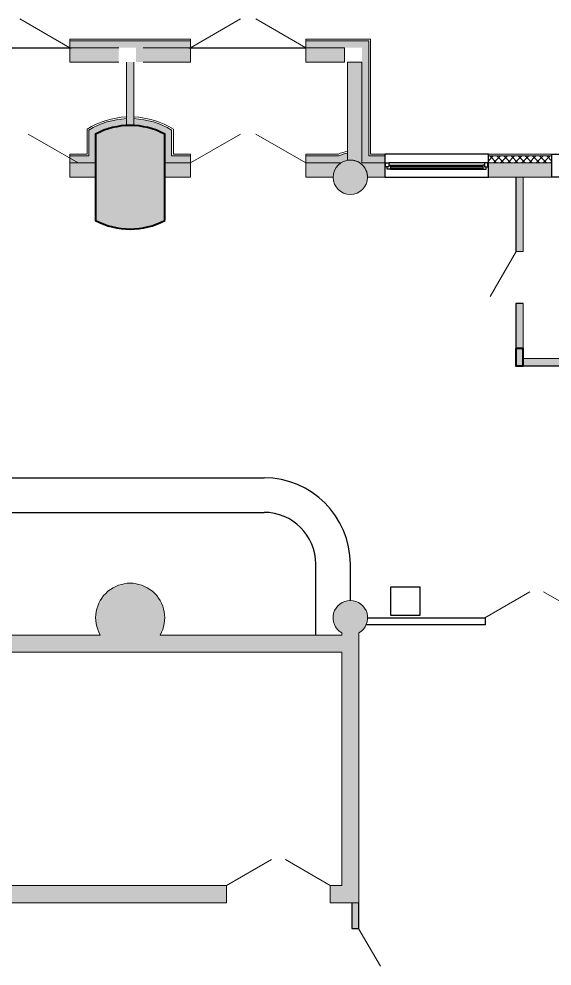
# Model space of a CAD drawing. Header units: millimetres. Extents: x 72919 to 485785, y -53256 to 338519.
# Drawn here: x 277277 to 286540, y 233855 to 250305 of the extents above; entities that cross this region are included whole.
import ezdxf

# ---------------------------------------------------------------- set-up
doc = ezdxf.new("R2010")
doc.units = ezdxf.units.MM
doc.layers.add('door', color=177, linetype='Continuous', lineweight=9)
doc.layers.add('wall', color=5, linetype='Continuous', lineweight=40)

# ---------------------------------------------------------------- blocks, each defined once
blk = doc.blocks.new('Пилон 1')
at = {"layer": 'wall', "lineweight": 9, "ltscale": 400, "true_color": 0x000000}
h = blk.add_hatch(color=18, dxfattribs=at)
h.dxf.hatch_style = 1
edge = h.paths.add_edge_path()
edge.add_line((600, -750), (600, 750))
edge.add_arc((0, -375), 1275, 61.9275, 118.0725)
edge.add_line((-600, 750), (-600, -750))
edge.add_arc((0, 375), 1275, 241.9275, 298.0725)
at = {"layer": 'wall', "color": 0, "ltscale": 400}
blk.add_lwpolyline([(600, -750), (600, 750, 0.25), (-600, 750), (-600, -750, 0.25), (600, -750)], format="xyb", dxfattribs=at)
blk = doc.blocks.new('сердечник для 125')
at = {"lineweight": 40, "ltscale": 200, "true_color": 0x000000}
h = blk.add_hatch(color=18, dxfattribs=at)
h.dxf.hatch_style = 1
h.paths.add_polyline_path([(-779283, 728683), (-779583, 728683), (-779583, 728558), (-779283, 728558)])
at = {"color": 18, "lineweight": 40, "true_color": 0x000000}
blk.add_lwpolyline([(-779283, 728683), (-779583, 728683), (-779583, 728558), (-779283, 728558)], close=True, dxfattribs=at)
at = {"ltscale": 0.740741}
for points in [[(-779408, 728682), (-779408, 728683)], [(-779283, 728558), (-779283, 728558)]]:
    blk.add_lwpolyline(points, dxfattribs=at)

msp = doc.modelspace()

# ---------------------------------------------------------------- hatches: boundary and pattern name
at = {"ltscale": 500, "true_color": 0x000000}
h = msp.add_hatch(color=18, dxfattribs=at)
h.dxf.hatch_style = 1
h.paths.add_polyline_path([(278160.43379, 249804.99944), (278160.43379, 249554.99944), (279010.43379, 249554.99944), (279010.43379, 249804.99944)])
h = msp.add_hatch(color=18, dxfattribs=at)
h.dxf.hatch_style = 1
h.paths.add_polyline_path([(280260.43379, 249804.99944), (279310.43379, 249804.99944), (279310.43379, 249554.99944), (280260.43379, 249554.99944)])
h = msp.add_hatch(color=18, dxfattribs=at)
h.dxf.hatch_style = 1
h.paths.add_polyline_path([(282935.43379, 249804.99944), (282260.43379, 249804.99944), (282260.43379, 249554.99944), (282935.43379, 249554.99944)])
h = msp.add_hatch(color=18, dxfattribs=at)
h.dxf.hatch_style = 1
edge = h.paths.add_edge_path()
edge.add_arc((279209.93379, 247100.3708), 1354.65865, 87.355601078, 92.644398922, ccw=False)
edge.add_line((279272.43379, 248453.5869), (279272.43379, 249554.99944))
edge.add_line((279272.43379, 249554.99944), (279147.43379, 249554.99944))
edge.add_line((279147.43379, 249554.99944), (279147.43379, 248453.5869))
h = msp.add_hatch(color=18, dxfattribs=at)
h.dxf.hatch_style = 1
edge = h.paths.add_edge_path()
edge.add_line((282985.43379, 249554.99944), (282985.43379, 247850.80343))
edge.add_arc((283035.44406, 247555.01161), 299.98972, -0.002322974, 99.596391201, ccw=False)
edge.add_line((283335.43379, 247554.99944), (283635.43379, 247554.99944))
edge.add_line((283635.43379, 247554.99944), (283635.43379, 247804.99944))
edge.add_line((283635.43379, 247804.99944), (283235.43379, 247804.99944))
edge.add_line((283235.43379, 247804.99944), (283235.43379, 249554.99944))
edge.add_line((283235.43379, 249554.99944), (282985.43379, 249554.99944))
h = msp.add_hatch(color=18, dxfattribs=at)
h.dxf.hatch_style = 1
h.paths.add_polyline_path([(278160.43379, 247804.99944), (278160.43379, 247554.99944), (278610.43379, 247554.99944), (278610.43379, 247804.99944)])
h = msp.add_hatch(color=18, dxfattribs=at)
h.dxf.hatch_style = 1
h.paths.add_polyline_path([(280260.43379, 247804.99944), (279810.43379, 247804.99944), (279810.43379, 247554.99944), (280260.43379, 247554.99944)])
h = msp.add_hatch(color=18, dxfattribs=at)
h.dxf.hatch_style = 1
h.paths.add_polyline_path([(282869.60255, 247804.99944), (282260.43379, 247804.99944), (282260.43379, 247554.99944), (282735.43379, 247554.99944, -0.2513806714)])
h = msp.add_hatch(color=18, dxfattribs=at)
h.dxf.hatch_style = 1
edge = h.paths.add_edge_path()
edge.add_arc((283035.43379, 247554.99944), 300, 9, 369)
h = msp.add_hatch(color=18, dxfattribs=at)
h.dxf.hatch_style = 1
h.paths.add_polyline_path([(286535.43379, 247804.99944), (285435.43379, 247804.99944), (285435.43379, 247554.99944), (285912.00623, 247554.99944), (285912.00623, 246264.60082), (286037.00623, 246264.60082), (286037.00623, 247554.99944), (286535.43379, 247554.99944)])
h = msp.add_hatch(color=18, dxfattribs=at)
h.dxf.hatch_style = 1
h.paths.add_polyline_path([(287925.43379, 244404.96441), (286037.00623, 244404.96441), (286037.00623, 245367.60082), (285912.00623, 245364.60082), (285912.07457, 244279.96204), (287925.43379, 244279.96441), (287925.43379, 243934.99944), (288175.43379, 243934.99944), (288175.43379, 244154.96441), (289925.43379, 244154.96441), (289925.43379, 243934.99944), (290175.43379, 243934.99944), (290175.43379, 244154.96441), (290533.74437, 244154.96441), (290535.43379, 244404.96441)])
h.paths.add_polyline_path([(287925.43379, 242424.99944), (287925.43379, 241954.77793), (290535.43379, 241954.77829), (290535.43343, 242204.77829), (290175.43379, 242204.77829), (290175.43379, 242424.99944), (289925.43379, 242424.99944), (289925.43379, 242219.2811), (289925.43379, 242204.77829), (288175.43379, 242204.77829), (288175.43379, 242424.99944)])
h = msp.add_hatch(color=18, dxfattribs=at)
h.dxf.hatch_style = 1
edge = h.paths.add_edge_path()
edge.add_arc((283035.43379, 239904.99944), 300, -60, 239.964900867, ccw=False)
edge.add_line((283185.43379, 239645.19182), (283185.43379, 234954.99944))
edge.add_line((283185.43379, 234954.99944), (282685.43379, 234954.99944))
edge.add_line((282685.43379, 234954.99944), (282685.43379, 235254.99944))
edge.add_line((282685.43379, 235254.99944), (282885.43379, 235254.99944))
edge.add_line((282885.43379, 235254.99944), (282885.43379, 239304.99944))
edge.add_line((282885.43379, 239304.99944), (275535.43382, 239304.99944))
edge.add_line((275535.43382, 239304.99944), (275535.43382, 235254.99944))
edge.add_line((275535.43382, 235254.99944), (280885.43379, 235254.99944))
edge.add_line((280885.43379, 235254.99944), (280885.43379, 234954.99944))
edge.add_line((280885.43379, 234954.99944), (275235.43379, 234954.99944))
edge.add_line((275235.43379, 234954.99944), (275235.43379, 239645.19182))
edge.add_arc((275385.43379, 239904.99944), 300, -60.000016899, 240, ccw=False)
edge.add_line((275535.43371, 239645.19178), (275535.43371, 239604.99392))
edge.add_line((275535.43371, 239604.99392), (278690.81854, 239604.99944))
edge.add_arc((279210.43379, 239904.99944), 600, -30, 210, ccw=False)
edge.add_line((279730.04903, 239604.99944), (282885.4338, 239604.99944))
edge.add_line((282885.4338, 239604.99944), (282885.27466, 239645.28376))
h = msp.add_hatch(color=18, dxfattribs=at)
h.dxf.hatch_style = 1
h.paths.add_polyline_path([(283060.43397, 234946.03724), (283060.43397, 234504.98236), (283185.50207, 234505.01653), (283185.50207, 234946.00307), (283060.43397, 234975.37162)])
at = {"layer": 'wall', "lineweight": 18, "ltscale": 0.007407, "true_color": 0x000000}
h = msp.add_hatch(color=18, dxfattribs=at)
h.dxf.hatch_style = 1
h.paths.add_polyline_path([(278160.43379, 249924.99944), (278160.43379, 249804.99944), (280260.43379, 249804.99944), (280260.43379, 249924.99944)])
h = msp.add_hatch(color=18, dxfattribs=at)
h.dxf.hatch_style = 1
h.paths.add_polyline_path([(283355.43379, 249924.99944), (282260.43379, 249924.99944), (282260.43379, 249804.99944), (283235.43379, 249804.99944), (283235.43379, 247804.99944), (283635.43379, 247804.99944), (283635.43379, 247924.99944), (283355.43379, 247924.99944)])
h = msp.add_hatch(color=18, dxfattribs=at)
h.dxf.hatch_style = 1
edge = h.paths.add_edge_path()
edge.add_arc((279210.43379, 247179.99944), 1275, 92.83223887, 118.072486936, ccw=False)
edge.add_line((279147.43379, 248453.44202), (279147.43379, 248573.57614))
edge.add_arc((279210.4381, 247179.98519), 1395.01443, 92.58858215, 121.072800534)
edge.add_line((278490.43379, 248374.83207), (278490.43379, 247924.99944))
edge.add_line((278490.43379, 247924.99944), (278160.43379, 247924.99944))
edge.add_line((278160.43379, 247924.99944), (278160.43379, 247804.99944))
edge.add_line((278160.43379, 247804.99944), (278610.43379, 247804.99944))
edge.add_line((278610.43379, 247804.99944), (278610.43379, 248304.99944))
h = msp.add_hatch(color=18, dxfattribs=at)
h.dxf.hatch_style = 1
edge = h.paths.add_edge_path()
edge.add_arc((279210.43379, 247179.99944), 1395, 58.927049028, 87.452681817)
edge.add_line((279272.43379, 248573.62098), (279272.43379, 248453.4911))
edge.add_arc((279210.43379, 247179.99944), 1275, 61.927513064, 87.212753086, ccw=False)
edge.add_line((279810.43379, 248304.99944), (279810.43379, 247804.99944))
edge.add_line((279810.43379, 247804.99944), (280260.43379, 247804.99944))
edge.add_line((280260.43379, 247804.99944), (280260.43379, 247924.99944))
edge.add_line((280260.43379, 247924.99944), (279930.43379, 247924.99944))
edge.add_line((279930.43379, 247924.99944), (279930.43379, 248374.83207))
h = msp.add_hatch(color=18, dxfattribs=at)
h.dxf.hatch_style = 1
h.paths.add_polyline_path([(282985.43379, 247972.01263, 0.0936711923), (282836.68772, 247924.99944), (282260.43379, 247924.99944), (282260.43379, 247804.99944), (282869.60255, 247804.99944, -0.1049420771), (282985.43379, 247850.80343)])

# ---------------------------------------------------------------- linework, layer by layer
at = {"color": 18, "ltscale": 500, "true_color": 0x000000}
for p, q in [((285425.43379, 247804.99944), (283705.43379, 247804.99944)), ((283705.43379, 247764.99944), (285335.43379, 247764.99944)), ((285335.43379, 247744.99944), (283735.43379, 247744.99944)), ((285335.43379, 247714.99944), (283735.43379, 247714.99944)), ((283735.43379, 247694.99944), (285395.43379, 247694.99944)), ((285912.00623, 247554.99944), (285912.00623, 246264.60082)), ((286037.00623, 245364.60082), (285912.00623, 245364.60082)), ((285912.00623, 245364.60082), (285912.00623, 244279.96441)), ((285907.92026, 244279.96441), (287925.43379, 244279.96441))]:
    msp.add_line(p, q, dxfattribs=at)
for points in [[(276170.73544, 249804.99944), (278190.73544, 249804.99944)], [(280230.43379, 249804.99944), (282250.43379, 249804.99944)], [(276904.34665, 242335.30935), (281535.43379, 242335.30935)], [(276904.34665, 241735.30935), (281535.43379, 241735.30935)], [(282435.43379, 239604.99944), (282435.43379, 240835.30935)], [(283035.43379, 240204.99944), (283035.43379, 240835.30935)], [(284240.04801, 239942.77322), (283740.04801, 239942.77322), (283740.04801, 240442.77322), (284240.04801, 240442.77322), (284240.04801, 239942.77322)], [(283337.16226, 239904.99944), (285375.30045, 239904.99944), (285375.30045, 239779.99944)], [(285375.30045, 239780.00039), (283308.15238, 239780.00116)], [(283060.43388, 234955.09468), (283060.43388, 234504.99944), (283185.43388, 234504.99944), (283185.43369, 234955.09468)]]:
    msp.add_lwpolyline(points, dxfattribs=at)
at = {"color": 18, "ltscale": 500, "true_color": 0x000000, "elevation": 0}
for points in [[(285435.43379, 247554.99944), (285435.43379, 247954.99944), (283635.43379, 247954.99944), (283635.43379, 247554.99944)], [(283645.43379, 247804.99944), (283705.43379, 247804.99944), (283705.43379, 247734.99944), (283645.43379, 247734.99944)]]:
    msp.add_lwpolyline(points, close=True, dxfattribs=at)
at = {"color": 18, "ltscale": 500, "true_color": 0x000000}
msp.add_lwpolyline([(286535.43379, 247554.99944), (286535.43379, 247954.99944), (288835.43379, 247954.99944), (288835.43379, 247554.99944)], close=True, dxfattribs=at)
at = {"color": 18, "ltscale": 500, "true_color": 0x000000, "elevation": 0}
for points in [[(283735.43379, 247764.99944), (283735.43379, 247694.99944), (283675.43379, 247694.99944), (283675.43379, 247734.99944)], [(285365.43379, 247764.99944), (285335.43379, 247764.99944), (285335.43379, 247694.99944)], [(285365.43379, 247804.99944), (285365.43379, 247734.99944), (285425.43379, 247734.99944), (285425.43379, 247804.99944)], [(285395.43379, 247694.99944), (285395.43379, 247734.99944)]]:
    msp.add_lwpolyline(points, dxfattribs=at)
at = {"color": 18, "ltscale": 500, "true_color": 0x000000}
for radius in [1500, 900]:
    msp.add_arc((281535.43379, 240835.30935), radius, 0, 90, dxfattribs=at)
at = {"layer": 'door', "linetype": 'ByBlock', "ltscale": 100}
for p, q in [((278160.43379, 249804.99944), (277294.34471, 250304.88915)), ((280260.43379, 249804.99944), (281126.52287, 250304.88915)), ((282260.43379, 249804.99944), (281394.40838, 250304.99944)), ((278305.73544, 247805.09468), (277439.64636, 248304.98439)), ((280260.43379, 247804.99944), (281126.52287, 248304.88915)), ((282260.43379, 247804.99944), (281394.40838, 248304.99944)), ((285467.00623, 245485.17796), (285917.00623, 246264.60082)), ((285373.57212, 239904.99952), (286152.9949, 240354.99967)), ((287173.57224, 239904.99965), (286394.14938, 240354.99965)), ((280885.44939, 235255.09468), (281664.87225, 235705.09468)), ((281906.02443, 235705.08686), (282685.43376, 235255.09468)), ((283560.43415, 233855.48049), (283185.43397, 234494.99944))]:
    msp.add_line(p, q, dxfattribs=at)
at = {"layer": 'wall', "color": 18, "lineweight": 18, "ltscale": 0.007407, "true_color": 0x000000}
for p, q in [((278160.43379, 249804.99944), (278160.43379, 249954.99944)), ((280260.43379, 249804.99944), (280260.43379, 249954.99944)), ((282260.43379, 249804.99944), (282260.43379, 249954.99944)), ((278160.43379, 249554.99944), (278160.43379, 249804.99944)), ((278160.43379, 249804.99944), (279010.43379, 249804.99944)), ((279435.43379, 249804.99944), (280260.43379, 249804.99944)), ((280260.43379, 249804.99944), (280260.43379, 249554.99944)), ((278160.43379, 249554.99944), (279010.43379, 249554.99944)), ((279147.43379, 248453.44202), (279147.43379, 249554.99944)), ((279272.43379, 248453.4911), (279272.43379, 249554.99944)), ((279435.43379, 249554.99944), (280260.43379, 249554.99944)), ((278160.43379, 247804.99944), (278160.43379, 247954.99944)), ((280260.43379, 247804.99944), (280260.43379, 247954.99944)), ((282260.43379, 247924.99944), (282836.68772, 247924.99944)), ((278160.43379, 247804.99944), (278610.43379, 247804.99944)), ((278160.43379, 247804.99944), (278160.43379, 247554.99944)), ((279810.43379, 247804.99944), (280260.43379, 247804.99944)), ((280260.43379, 247554.99944), (280260.43379, 247804.99944)), ((282260.43379, 247804.99944), (282260.43379, 247554.99944)), ((282260.43379, 247804.99944), (282869.60255, 247804.99944)), ((278160.43379, 247554.99944), (278610.43379, 247554.99944)), ((279810.43379, 247554.99944), (280260.43379, 247554.99944)), ((282260.43379, 247554.99944), (282735.43379, 247554.99944)), ((286037.00623, 246264.60082), (286037.00623, 247554.99944)), ((285912.00623, 246264.60082), (286037.00623, 246264.60082)), ((286037.00623, 244404.96441), (286037.00623, 245364.60082)), ((285912.07457, 244404.96441), (285912.00623, 244404.96441)), ((287925.43379, 244404.96441), (286037.00623, 244404.96441))]:
    msp.add_line(p, q, dxfattribs=at)
at = {"layer": 'wall', "color": 18, "lineweight": 18, "ltscale": 0.007407, "true_color": 0x000000, "extrusion": (1, 0, 0)}
msp.add_line((285435.43379, 247954.99944), (285435.43379, 247804.99944), dxfattribs=at)
at = {"layer": 'wall', "color": 18, "lineweight": 18, "ltscale": 0.007407, "true_color": 0x000000}
for points in [[(278160.43379, 249954.99944), (280260.43379, 249954.99944)], [(278160.43379, 249924.99944), (280260.43379, 249924.99944)], [(282260.43379, 249954.99944), (283385.43379, 249954.99944), (283385.43379, 247954.99944), (283635.43379, 247954.99944), (283635.43379, 247804.99944)], [(282260.43379, 249924.99944), (283355.43379, 249924.99944), (283355.43379, 247924.99944), (283635.43379, 247924.99944)], [(285435.43379, 247842.45558), (285517.97764, 247924.99944)], [(285577.15231, 247804.99944), (285457.15231, 247924.99944)], [(285700.89599, 247804.99944), (285580.89599, 247924.99944)], [(285645.46502, 247804.99944), (285765.46502, 247924.99944)], [(285769.20871, 247804.99944), (285889.20871, 247924.99944)], [(285948.38337, 247804.99944), (285828.38337, 247924.99944)], [(285892.95239, 247804.99944), (286012.95239, 247924.99944)], [(286016.69608, 247804.99944), (286136.69608, 247924.99944)], [(286140.43977, 247804.99944), (286260.43977, 247924.99944)], [(286319.61443, 247804.99944), (286199.61443, 247924.99944)], [(286264.18345, 247804.99944), (286384.18345, 247924.99944)], [(286443.35811, 247804.99944), (286323.35811, 247924.99944)], [(286387.92714, 247804.99944), (286507.92714, 247924.99944)], [(286535.43379, 247836.66746), (286447.1018, 247924.99944)], [(285453.40862, 247804.99944), (285435.43379, 247822.97428)], [(285200.42878, 239904.99424), (285200.42878, 239905.45056)], [(285075.30109, 239780.45174), (285075.4276, 239780.45174)]]:
    msp.add_lwpolyline(points, dxfattribs=at)
for points in [[(282935.43379, 249554.99944), (282260.43379, 249554.99944), (282260.43379, 249804.99944), (282935.43379, 249804.99944)], [(285435.43379, 247554.99944), (286535.43379, 247554.99944), (286535.43379, 247804.99944), (285435.43379, 247804.99944)]]:
    msp.add_lwpolyline(points, close=True, dxfattribs=at)
for points in [[(283335.43379, 247554.99944), (283635.43379, 247554.99944), (283635.43379, 247804.99944), (283235.43379, 247804.99944), (283235.43379, 249554.99944), (282985.43379, 249554.99944), (282985.43379, 247850.80343, -0.4641530867)], [(275535.43371, 239604.99944), (278690.81854, 239604.99944, -1.7320508076), (279730.04903, 239604.99944), (282885.4338, 239604.99944), (282885.27466, 239645.28376, -3.7297658762), (283185.43379, 239645.19182), (283185.43379, 234954.99944), (282685.43379, 234954.99944), (282685.43379, 235254.99944), (282885.43379, 235254.99944), (282885.43379, 239304.99944), (275535.43382, 239304.99944), (275535.43382, 235254.99944), (280885.43379, 235254.99944), (280885.43379, 234954.99944), (275235.43379, 234954.99944), (275235.43379, 239645.19182, -3.7320519083), (275535.43371, 239645.19178)]]:
    msp.add_lwpolyline(points, format="xyb", close=True, dxfattribs=at)
for points in [[(278160.43379, 247954.99944), (278460.43379, 247954.99944), (278460.43379, 248391.66153, -0.1282047878), (279147.43379, 248603.60613, -0.1282047878)], [(278160.43379, 247924.99944), (278490.43379, 247924.99944), (278490.43379, 248374.83207, -0.1249311079), (279147.43379, 248573.57614, -0.1249311079)], [(279272.43379, 248603.65003, -0.1283832858), (279960.43379, 248391.66153), (279960.43379, 247954.99944), (280260.43379, 247954.99944)], [(279272.43379, 248573.62098, -0.1251133035), (279930.43379, 248374.83207), (279930.43379, 247924.99944), (280260.43379, 247924.99944)], [(282985.43379, 248002.21304, 0.0913884624), (282829.2785, 247954.99944), (282260.43379, 247954.99944), (282260.43379, 247804.99944)]]:
    msp.add_lwpolyline(points, format="xyb", dxfattribs=at)
at = {"layer": 'wall', "color": 18, "lineweight": 18, "ltscale": 0.007407, "true_color": 0x000000, "extrusion": (0, 1, 0)}
for points, elevation in [([(-286535.43379, 0), (-285435.43379, 0)], 247954.99944), ([(-285435.43379, 0), (-286535.43379, 0)], 247924.99944), ([(-285435.43379, 0), (-286535.43379, 0)], 247804.99944)]:
    msp.add_lwpolyline(points, dxfattribs=dict(at, elevation=elevation))
at = {"layer": 'wall', "color": 18, "lineweight": 18, "ltscale": 0.007407, "true_color": 0x000000, "extrusion": (0.707107, -0.707107, 0)}
for points, elevation in [([(377118.94085, 0), (377288.64648, 0)], 26669.74981), ([(377818.94085, 0), (377852.54675, 0)], 27369.74981)]:
    msp.add_lwpolyline(points, dxfattribs=dict(at, elevation=elevation))
at = {"layer": 'wall', "color": 18, "lineweight": 18, "ltscale": 0.007407, "true_color": 0x000000, "extrusion": (-0.707107, -0.707107, 0)}
for points, elevation in [([(26883.94543, 0), (26714.2398, 0)], -377333.13647), ([(27058.94543, 0), (26889.2398, 0)], -377508.13647), ([(27146.44543, 0), (26976.7398, 0)], -377595.63647)]:
    msp.add_lwpolyline(points, dxfattribs=dict(at, elevation=elevation))
at = {"layer": 'wall', "color": 18, "lineweight": 18, "ltscale": 0.007407, "true_color": 0x000000, "extrusion": (1, 0, 0), "elevation": 286535.43379}
msp.add_lwpolyline([(247804.99944, 0), (247954.99944, 0)], dxfattribs=at)
at = {"layer": 'wall', "color": 18, "lineweight": 18, "ltscale": 0.007407, "true_color": 0x000000}
msp.add_circle((283035.43379, 247554.99944), 300, dxfattribs=at)
msp.add_arc((283035.43379, 247554.99944), 420, 96.837141162, 118.242537188, dxfattribs=at)

# ---------------------------------------------------------------- block references
msp.add_blockref('Пилон 1', (279210.43379, 247554.99944), dxfattribs=at)
at = {"layer": 'wall', "color": 18, "lineweight": 18, "ltscale": 0.007407, "true_color": 0x000000, "rotation": 90}
msp.add_blockref('сердечник для 125', (1014594.75074, 1023863.28825), dxfattribs=at)

doc.saveas('drawing.dxf')
